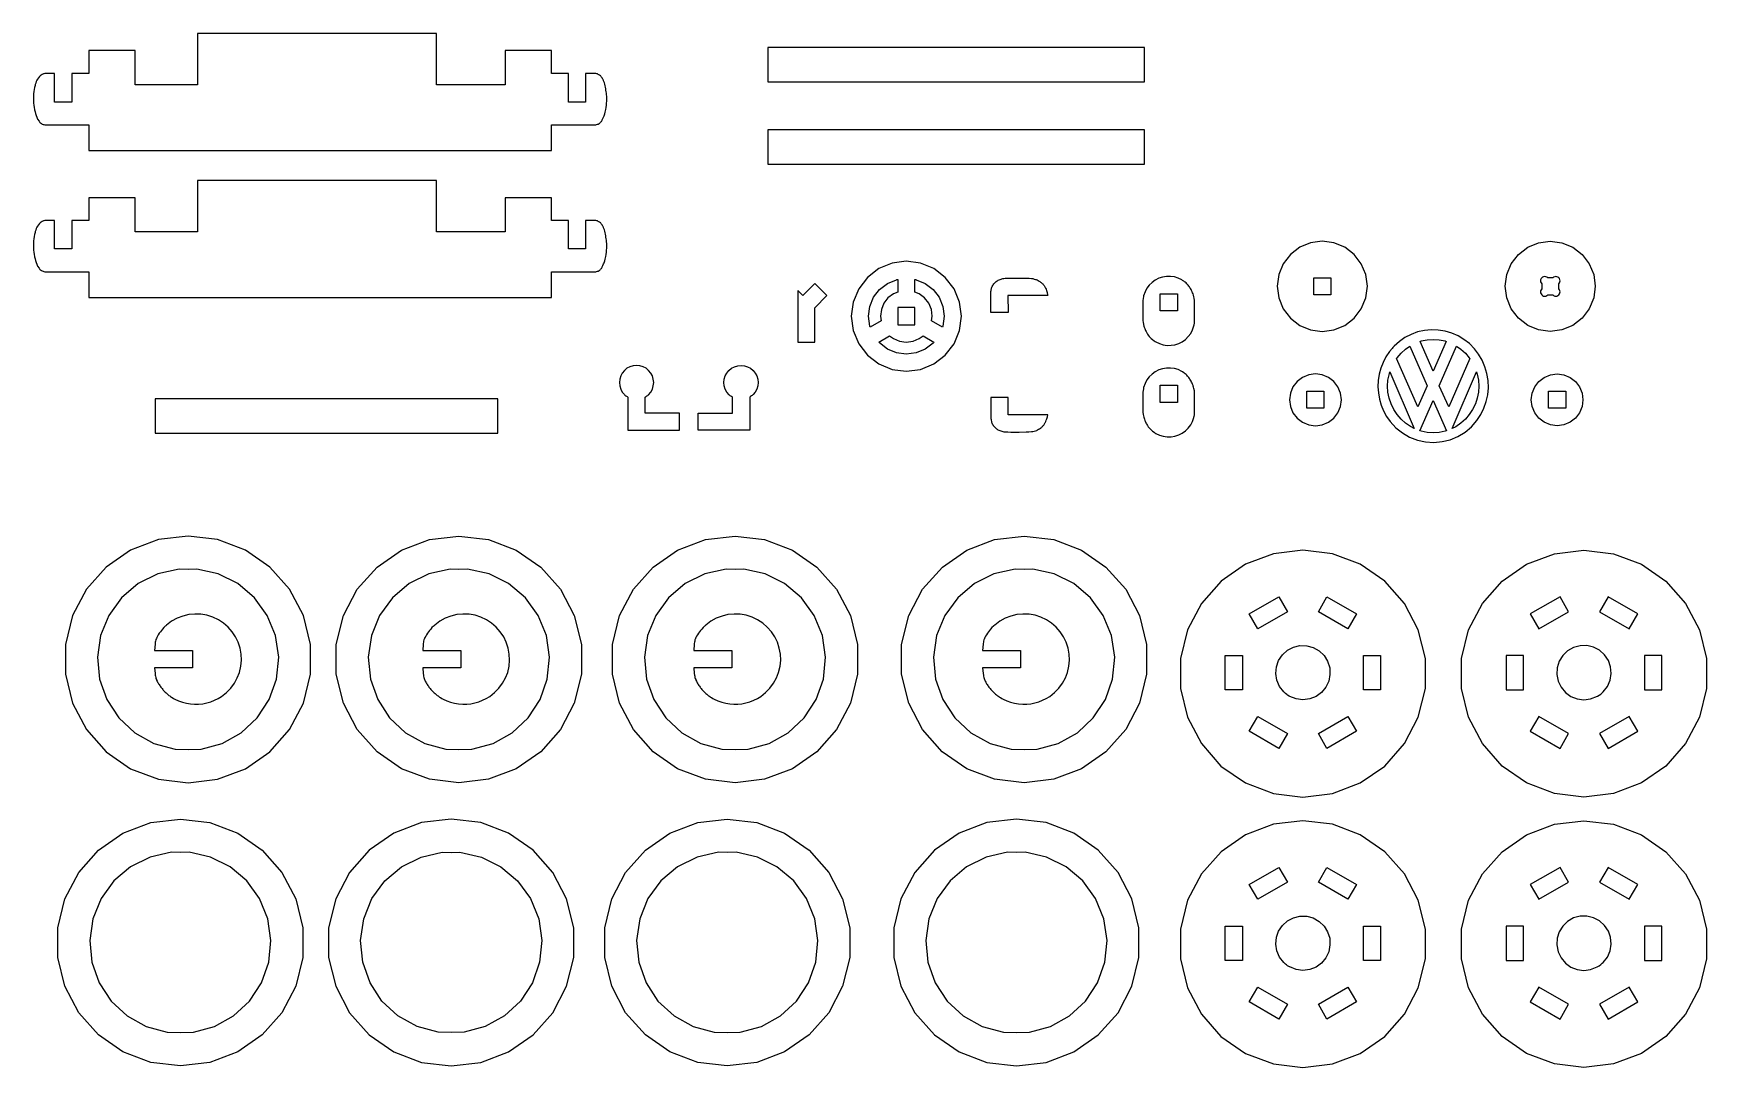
# Model space of a CAD drawing. Extents: x -0.2 to 42.7, y -68.2 to -33.5.
# Drawn here: x 29.15 to 41.35, y -42.24 to -34.7 of the extents above; entities that cross this region are included whole.
import ezdxf

# ---------------------------------------------------------------- set-up
doc = ezdxf.new("R2010")
doc.units = 0
doc.layers.get('0').update_dxf_attribs({"linetype": 'CONTINUOUS'})
doc.layers.add('SECTIONCUTEDGES', color=18, linetype='CONTINUOUS')

msp = doc.modelspace()

# ---------------------------------------------------------------- linework, layer by layer
for points in [[(37.37, -36.72), (37.37, -36.596), (37.495, -36.596), (37.495, -36.72)], [(35.581, -36.697), (35.456, -36.697), (35.456, -36.822), (35.581, -36.822)]]:
    msp.add_lwpolyline(points, close=True)
at = {"layer": 'SECTIONCUTEDGES'}
for points in [[(29.557, -35.551), (32.93, -35.551), (32.93, -35.364), (33.248, -35.364), (33.253, -35.363), (33.259, -35.362), (33.265, -35.36), (33.271, -35.358), (33.277, -35.354), (33.282, -35.351), (33.286, -35.348), (33.289, -35.344), (33.291, -35.342), (33.294, -35.339), (33.297, -35.335), (33.3, -35.331), (33.301, -35.328), (33.306, -35.318), (33.311, -35.307), (33.314, -35.299), (33.319, -35.283), (33.322, -35.272), (33.326, -35.253), (33.329, -35.238), (33.331, -35.22), (33.332, -35.206), (33.333, -35.192), (33.333, -35.179), (33.333, -35.167), (33.333, -35.156), (33.332, -35.145), (33.331, -35.134), (33.33, -35.123), (33.328, -35.112), (33.326, -35.101), (33.324, -35.09), (33.321, -35.079), (33.319, -35.068), (33.316, -35.057), (33.312, -35.047), (33.311, -35.043), (33.309, -35.039), (33.307, -35.035), (33.305, -35.031), (33.303, -35.027), (33.301, -35.024), (33.299, -35.02), (33.296, -35.017), (33.293, -35.014), (33.29, -35.01), (33.287, -35.007), (33.28, -35.002), (33.276, -34.999), (33.271, -34.996), (33.266, -34.993), (33.26, -34.992), (33.255, -34.99), (33.25, -34.99), (33.221, -34.989), (33.179, -34.989), (33.179, -35.198), (33.055, -35.198), (33.055, -34.989), (32.93, -34.989), (32.93, -34.823), (32.592, -34.823), (32.592, -35.073), (32.091, -35.073), (32.091, -34.698), (30.348, -34.698), (30.348, -35.073), (29.894, -35.073), (29.894, -34.823), (29.557, -34.823), (29.557, -34.989), (29.432, -34.989), (29.432, -35.198), (29.307, -35.198), (29.307, -34.989), (29.253, -34.989), (29.242, -34.99), (29.235, -34.99), (29.229, -34.992), (29.227, -34.992), (29.22, -34.995), (29.215, -34.997), (29.209, -35.001), (29.204, -35.004), (29.201, -35.007), (29.197, -35.011), (29.19, -35.02), (29.182, -35.031), (29.178, -35.039), (29.173, -35.048), (29.169, -35.059), (29.165, -35.07), (29.164, -35.076), (29.161, -35.091), (29.158, -35.106), (29.156, -35.122), (29.154, -35.137), (29.153, -35.153), (29.153, -35.172), (29.153, -35.176), (29.153, -35.196), (29.154, -35.203), (29.156, -35.223), (29.157, -35.234), (29.16, -35.254), (29.164, -35.27), (29.167, -35.281), (29.172, -35.295), (29.177, -35.309), (29.183, -35.322), (29.193, -35.338), (29.197, -35.343), (29.199, -35.346), (29.204, -35.35), (29.21, -35.355), (29.216, -35.358), (29.223, -35.361), (29.228, -35.362), (29.236, -35.364), (29.24, -35.364), (29.557, -35.364)], [(34.508, -35.051), (37.256, -35.051), (37.256, -34.801), (34.508, -34.801)], [(34.508, -35.651), (37.256, -35.651), (37.256, -35.4), (34.508, -35.4)], [(29.557, -36.623), (32.93, -36.623), (32.93, -36.436), (33.248, -36.436), (33.253, -36.435), (33.259, -36.434), (33.265, -36.432), (33.271, -36.43), (33.277, -36.426), (33.282, -36.423), (33.286, -36.42), (33.289, -36.416), (33.291, -36.414), (33.294, -36.411), (33.297, -36.407), (33.3, -36.402), (33.301, -36.4), (33.306, -36.39), (33.311, -36.378), (33.314, -36.371), (33.319, -36.355), (33.322, -36.344), (33.326, -36.325), (33.329, -36.31), (33.331, -36.292), (33.332, -36.278), (33.333, -36.264), (33.333, -36.251), (33.333, -36.239), (33.333, -36.228), (33.332, -36.217), (33.331, -36.206), (33.33, -36.195), (33.328, -36.184), (33.326, -36.173), (33.324, -36.162), (33.321, -36.151), (33.319, -36.14), (33.316, -36.129), (33.312, -36.119), (33.311, -36.115), (33.309, -36.111), (33.307, -36.107), (33.305, -36.103), (33.303, -36.099), (33.301, -36.096), (33.299, -36.092), (33.296, -36.089), (33.293, -36.086), (33.29, -36.082), (33.287, -36.079), (33.28, -36.074), (33.276, -36.071), (33.271, -36.068), (33.266, -36.065), (33.26, -36.064), (33.255, -36.062), (33.25, -36.062), (33.221, -36.061), (33.179, -36.061), (33.179, -36.269), (33.055, -36.269), (33.055, -36.061), (32.93, -36.061), (32.93, -35.895), (32.592, -35.895), (32.592, -36.145), (32.091, -36.145), (32.091, -35.77), (30.348, -35.77), (30.348, -36.145), (29.894, -36.145), (29.894, -35.895), (29.557, -35.895), (29.557, -36.061), (29.432, -36.061), (29.432, -36.269), (29.307, -36.269), (29.307, -36.061), (29.253, -36.061), (29.242, -36.062), (29.235, -36.062), (29.229, -36.064), (29.227, -36.064), (29.22, -36.067), (29.215, -36.069), (29.209, -36.073), (29.204, -36.076), (29.201, -36.079), (29.197, -36.083), (29.19, -36.092), (29.182, -36.103), (29.178, -36.111), (29.173, -36.12), (29.169, -36.131), (29.165, -36.142), (29.164, -36.148), (29.161, -36.163), (29.158, -36.178), (29.156, -36.194), (29.154, -36.209), (29.153, -36.225), (29.153, -36.244), (29.153, -36.248), (29.153, -36.268), (29.154, -36.275), (29.156, -36.295), (29.157, -36.306), (29.16, -36.326), (29.164, -36.342), (29.167, -36.353), (29.172, -36.367), (29.177, -36.381), (29.183, -36.394), (29.193, -36.41), (29.197, -36.415), (29.199, -36.418), (29.204, -36.422), (29.21, -36.426), (29.216, -36.429), (29.223, -36.432), (29.228, -36.434), (29.236, -36.436), (29.24, -36.436), (29.557, -36.436)], [(38.466, -36.859), (38.552, -36.87), (38.637, -36.859), (38.716, -36.826), (38.784, -36.774), (38.836, -36.706), (38.869, -36.626), (38.881, -36.541), (38.869, -36.456), (38.836, -36.377), (38.784, -36.309), (38.716, -36.256), (38.637, -36.224), (38.552, -36.212), (38.466, -36.224), (38.387, -36.256), (38.319, -36.309), (38.267, -36.377), (38.234, -36.456), (38.223, -36.541), (38.234, -36.626), (38.267, -36.706), (38.319, -36.774), (38.387, -36.826)], [(40.129, -36.859), (40.05, -36.826), (39.982, -36.774), (39.929, -36.706), (39.897, -36.626), (39.885, -36.541), (39.897, -36.456), (39.929, -36.377), (39.982, -36.309), (40.05, -36.256), (40.129, -36.224), (40.214, -36.212), (40.299, -36.224), (40.379, -36.256), (40.447, -36.309), (40.499, -36.377), (40.532, -36.456), (40.543, -36.541), (40.532, -36.626), (40.499, -36.706), (40.447, -36.774), (40.379, -36.826), (40.299, -36.859), (40.214, -36.87)], [(35.414, -37.147), (35.518, -37.161), (35.622, -37.147), (35.719, -37.107), (35.802, -37.043), (35.866, -36.96), (35.906, -36.864), (35.92, -36.76), (35.906, -36.656), (35.866, -36.559), (35.802, -36.476), (35.719, -36.412), (35.622, -36.372), (35.518, -36.358), (35.414, -36.372), (35.317, -36.412), (35.234, -36.476), (35.171, -36.559), (35.131, -36.656), (35.117, -36.76), (35.131, -36.864), (35.171, -36.96), (35.234, -37.043), (35.317, -37.107)], [(36.135, -36.732), (36.135, -36.609), (36.135, -36.58), (36.136, -36.572), (36.137, -36.565), (36.139, -36.56), (36.14, -36.555), (36.143, -36.548), (36.145, -36.542), (36.149, -36.536), (36.152, -36.53), (36.157, -36.524), (36.161, -36.519), (36.166, -36.514), (36.169, -36.511), (36.174, -36.507), (36.18, -36.502), (36.186, -36.499), (36.189, -36.497), (36.196, -36.494), (36.203, -36.491), (36.211, -36.488), (36.215, -36.487), (36.222, -36.485), (36.23, -36.484), (36.238, -36.483), (36.25, -36.482), (36.277, -36.481), (36.332, -36.481), (36.384, -36.482), (36.413, -36.483), (36.431, -36.484), (36.441, -36.485), (36.451, -36.488), (36.461, -36.491), (36.465, -36.492), (36.473, -36.495), (36.48, -36.499), (36.487, -36.503), (36.493, -36.507), (36.497, -36.51), (36.501, -36.513), (36.505, -36.516), (36.509, -36.52), (36.513, -36.524), (36.516, -36.528), (36.52, -36.532), (36.523, -36.536), (36.526, -36.541), (36.529, -36.545), (36.531, -36.55), (36.534, -36.555), (36.537, -36.561), (36.541, -36.572), (36.544, -36.58), (36.545, -36.586), (36.549, -36.603), (36.55, -36.608), (36.259, -36.608), (36.26, -36.732)], [(37.364, -36.959), (37.391, -36.968), (37.42, -36.972), (37.449, -36.971), (37.477, -36.967), (37.505, -36.958), (37.53, -36.945), (37.554, -36.928), (37.574, -36.908), (37.592, -36.885), (37.605, -36.859), (37.616, -36.829), (37.617, -36.822), (37.619, -36.811), (37.621, -36.785), (37.621, -36.657), (37.62, -36.644), (37.617, -36.627), (37.615, -36.617), (37.612, -36.606), (37.609, -36.597), (37.606, -36.589), (37.603, -36.581), (37.599, -36.573), (37.595, -36.565), (37.591, -36.558), (37.587, -36.552), (37.583, -36.546), (37.579, -36.54), (37.574, -36.534), (37.569, -36.528), (37.564, -36.523), (37.558, -36.517), (37.552, -36.512), (37.547, -36.508), (37.541, -36.503), (37.532, -36.498), (37.527, -36.494), (37.501, -36.482), (37.473, -36.473), (37.444, -36.469), (37.416, -36.47), (37.387, -36.474), (37.36, -36.483), (37.334, -36.496), (37.311, -36.513), (37.29, -36.533), (37.273, -36.556), (37.259, -36.582), (37.249, -36.61), (37.247, -36.618), (37.246, -36.627), (37.244, -36.647), (37.243, -36.658), (37.243, -36.784), (37.244, -36.792), (37.245, -36.802), (37.248, -36.82), (37.251, -36.832), (37.254, -36.84), (37.257, -36.848), (37.26, -36.856), (37.263, -36.864), (37.267, -36.872), (37.272, -36.88), (37.277, -36.89), (37.283, -36.898), (37.29, -36.907), (37.297, -36.915), (37.304, -36.922), (37.313, -36.93), (37.325, -36.939), (37.332, -36.943), (37.337, -36.946)], [(38.489, -36.604), (38.489, -36.479), (38.614, -36.479), (38.614, -36.604)], [(40.166, -36.612), (40.174, -36.613), (40.182, -36.612), (40.19, -36.609), (40.196, -36.604), (40.233, -36.604), (40.239, -36.609), (40.247, -36.612), (40.255, -36.613), (40.263, -36.612), (40.27, -36.609), (40.277, -36.604), (40.282, -36.597), (40.285, -36.59), (40.286, -36.582), (40.285, -36.574), (40.282, -36.566), (40.277, -36.559), (40.277, -36.523), (40.282, -36.517), (40.285, -36.509), (40.286, -36.501), (40.285, -36.493), (40.282, -36.485), (40.277, -36.479), (40.27, -36.474), (40.263, -36.471), (40.255, -36.47), (40.247, -36.471), (40.239, -36.474), (40.233, -36.479), (40.196, -36.479), (40.19, -36.474), (40.182, -36.471), (40.174, -36.47), (40.166, -36.471), (40.158, -36.474), (40.152, -36.479), (40.147, -36.485), (40.144, -36.493), (40.143, -36.501), (40.144, -36.509), (40.147, -36.517), (40.152, -36.523), (40.152, -36.559), (40.147, -36.566), (40.144, -36.574), (40.143, -36.582), (40.144, -36.59), (40.147, -36.597), (40.152, -36.604), (40.158, -36.609)], [(34.851, -36.948), (34.851, -36.698), (34.939, -36.609), (34.851, -36.521), (34.763, -36.609), (34.726, -36.573), (34.726, -36.948)], [(35.252, -36.834), (35.251, -36.832), (35.242, -36.76), (35.251, -36.688), (35.279, -36.621), (35.323, -36.564), (35.38, -36.52), (35.447, -36.493), (35.45, -36.492), (35.456, -36.491), (35.456, -36.583), (35.424, -36.596), (35.384, -36.626), (35.354, -36.665), (35.336, -36.711), (35.329, -36.76), (35.334, -36.794), (35.255, -36.84)], [(35.782, -36.84), (35.703, -36.794), (35.707, -36.76), (35.701, -36.711), (35.682, -36.665), (35.652, -36.626), (35.613, -36.596), (35.581, -36.583), (35.581, -36.491), (35.587, -36.492), (35.59, -36.493), (35.656, -36.52), (35.714, -36.564), (35.758, -36.621), (35.785, -36.688), (35.795, -36.76), (35.785, -36.831), (35.784, -36.834)], [(35.447, -37.027), (35.38, -36.999), (35.322, -36.954), (35.317, -36.948), (35.396, -36.902), (35.424, -36.923), (35.469, -36.942), (35.518, -36.949), (35.567, -36.942), (35.613, -36.923), (35.64, -36.902), (35.719, -36.948), (35.716, -36.953), (35.714, -36.955), (35.656, -36.999), (35.59, -37.027), (35.518, -37.036)], [(39.245, -37.663), (39.305, -37.676), (39.365, -37.68), (39.426, -37.674), (39.485, -37.66), (39.541, -37.637), (39.593, -37.605), (39.64, -37.566), (39.68, -37.52), (39.708, -37.477), (39.731, -37.431), (39.748, -37.382), (39.758, -37.332), (39.763, -37.281), (39.761, -37.229), (39.753, -37.178), (39.738, -37.129), (39.718, -37.081), (39.692, -37.037), (39.661, -36.996), (39.625, -36.959), (39.585, -36.928), (39.542, -36.902), (39.496, -36.882), (39.447, -36.868), (39.397, -36.86), (39.347, -36.858), (39.297, -36.863), (39.247, -36.874), (39.2, -36.892), (39.155, -36.915), (39.114, -36.944), (39.076, -36.977), (39.067, -36.987), (39.061, -36.994), (39.042, -37.017), (39.016, -37.056), (38.995, -37.096), (38.979, -37.139), (38.967, -37.183), (38.96, -37.228), (38.958, -37.274), (38.961, -37.319), (38.969, -37.364), (38.982, -37.408), (38.999, -37.45), (39.021, -37.49), (39.047, -37.527), (39.088, -37.572), (39.136, -37.61), (39.188, -37.641)], [(39.361, -37.16), (39.266, -36.943), (39.274, -36.94), (39.317, -36.931), (39.361, -36.928), (39.404, -36.931), (39.447, -36.94), (39.455, -36.943)], [(39.248, -37.421), (39.093, -37.068), (39.097, -37.062), (39.126, -37.028), (39.158, -36.999), (39.191, -36.977), (39.317, -37.268)], [(39.474, -37.421), (39.404, -37.268), (39.531, -36.977), (39.563, -36.999), (39.596, -37.028), (39.624, -37.062), (39.629, -37.068)], [(33.488, -37.591), (33.863, -37.591), (33.863, -37.467), (33.613, -37.467), (33.613, -37.351), (33.614, -37.35), (33.615, -37.348), (33.618, -37.346), (33.62, -37.344), (33.627, -37.34), (33.633, -37.337), (33.638, -37.333), (33.639, -37.332), (33.655, -37.313), (33.666, -37.291), (33.673, -37.267), (33.676, -37.243), (33.673, -37.219), (33.666, -37.195), (33.655, -37.174), (33.639, -37.155), (33.62, -37.139), (33.598, -37.128), (33.575, -37.121), (33.551, -37.118), (33.526, -37.121), (33.503, -37.128), (33.481, -37.139), (33.462, -37.155), (33.447, -37.174), (33.435, -37.195), (33.428, -37.219), (33.426, -37.243), (33.428, -37.267), (33.435, -37.291), (33.447, -37.313), (33.462, -37.331), (33.466, -37.335), (33.473, -37.34), (33.483, -37.345), (33.485, -37.347), (33.487, -37.35), (33.488, -37.351)], [(34.001, -37.591), (34.001, -37.467), (34.251, -37.467), (34.251, -37.351), (34.25, -37.35), (34.247, -37.347), (34.246, -37.345), (34.243, -37.344), (34.239, -37.342), (34.234, -37.339), (34.231, -37.337), (34.226, -37.333), (34.209, -37.313), (34.198, -37.291), (34.191, -37.267), (34.188, -37.243), (34.191, -37.219), (34.198, -37.195), (34.209, -37.174), (34.225, -37.155), (34.244, -37.139), (34.265, -37.128), (34.289, -37.121), (34.313, -37.118), (34.337, -37.121), (34.361, -37.128), (34.383, -37.139), (34.401, -37.155), (34.417, -37.174), (34.429, -37.195), (34.436, -37.219), (34.438, -37.243), (34.436, -37.267), (34.429, -37.291), (34.417, -37.313), (34.401, -37.331), (34.395, -37.337), (34.39, -37.34), (34.382, -37.344), (34.379, -37.347), (34.376, -37.35), (34.376, -37.351), (34.376, -37.591)], [(37.364, -37.627), (37.391, -37.635), (37.42, -37.639), (37.449, -37.639), (37.477, -37.634), (37.505, -37.625), (37.53, -37.612), (37.554, -37.595), (37.574, -37.575), (37.592, -37.552), (37.605, -37.527), (37.615, -37.498), (37.616, -37.494), (37.617, -37.49), (37.619, -37.479), (37.621, -37.452), (37.621, -37.324), (37.621, -37.32), (37.619, -37.304), (37.615, -37.287), (37.613, -37.277), (37.61, -37.269), (37.609, -37.265), (37.606, -37.256), (37.603, -37.248), (37.599, -37.24), (37.595, -37.232), (37.591, -37.226), (37.587, -37.219), (37.583, -37.213), (37.579, -37.207), (37.574, -37.201), (37.569, -37.196), (37.564, -37.19), (37.558, -37.185), (37.552, -37.18), (37.547, -37.175), (37.541, -37.171), (37.532, -37.165), (37.527, -37.162), (37.501, -37.149), (37.473, -37.141), (37.444, -37.137), (37.416, -37.137), (37.387, -37.142), (37.36, -37.151), (37.334, -37.164), (37.311, -37.181), (37.29, -37.201), (37.273, -37.224), (37.259, -37.249), (37.249, -37.278), (37.248, -37.283), (37.247, -37.289), (37.244, -37.314), (37.243, -37.325), (37.243, -37.457), (37.244, -37.46), (37.246, -37.477), (37.25, -37.495), (37.253, -37.503), (37.255, -37.511), (37.258, -37.52), (37.26, -37.524), (37.263, -37.532), (37.265, -37.536), (37.269, -37.543), (37.272, -37.548), (37.277, -37.557), (37.283, -37.566), (37.286, -37.57), (37.293, -37.578), (37.301, -37.586), (37.313, -37.597), (37.325, -37.606), (37.331, -37.61), (37.338, -37.614)], [(38.453, -37.552), (38.502, -37.558), (38.55, -37.552), (38.596, -37.533), (38.635, -37.503), (38.665, -37.463), (38.684, -37.418), (38.691, -37.369), (38.684, -37.32), (38.665, -37.274), (38.635, -37.235), (38.596, -37.205), (38.55, -37.186), (38.502, -37.18), (38.453, -37.186), (38.407, -37.205), (38.368, -37.235), (38.338, -37.274), (38.319, -37.32), (38.312, -37.369), (38.319, -37.418), (38.338, -37.463), (38.368, -37.503), (38.407, -37.533)], [(39.221, -37.578), (39.2, -37.567), (39.195, -37.564), (39.158, -37.539), (39.126, -37.51), (39.097, -37.476), (39.073, -37.439), (39.054, -37.399), (39.04, -37.357), (39.031, -37.313), (39.028, -37.269), (39.031, -37.225), (39.041, -37.177), (39.045, -37.166)], [(39.5, -37.578), (39.677, -37.166), (39.679, -37.174), (39.682, -37.181), (39.69, -37.225), (39.693, -37.269), (39.69, -37.313), (39.682, -37.357), (39.668, -37.399), (39.648, -37.439), (39.624, -37.476), (39.596, -37.51), (39.563, -37.539), (39.525, -37.565)], [(40.215, -37.552), (40.17, -37.533), (40.131, -37.503), (40.101, -37.463), (40.082, -37.418), (40.075, -37.369), (40.082, -37.32), (40.101, -37.274), (40.131, -37.235), (40.17, -37.205), (40.215, -37.186), (40.264, -37.18), (40.313, -37.186), (40.359, -37.205), (40.398, -37.235), (40.428, -37.274), (40.447, -37.32), (40.453, -37.369), (40.447, -37.418), (40.428, -37.463), (40.398, -37.503), (40.359, -37.533), (40.313, -37.552), (40.264, -37.558)], [(37.37, -37.388), (37.37, -37.263), (37.495, -37.263), (37.495, -37.388)], [(38.439, -37.431), (38.439, -37.306), (38.564, -37.306), (38.564, -37.431)], [(40.202, -37.431), (40.202, -37.306), (40.327, -37.306), (40.327, -37.431)], [(30.04, -37.612), (32.539, -37.612), (32.539, -37.362), (30.04, -37.362)], [(36.2, -37.593), (36.207, -37.596), (36.215, -37.598), (36.222, -37.6), (36.23, -37.602), (36.238, -37.602), (36.258, -37.603), (36.281, -37.604), (36.341, -37.604), (36.393, -37.603), (36.411, -37.602), (36.431, -37.601), (36.441, -37.6), (36.451, -37.598), (36.461, -37.595), (36.469, -37.592), (36.476, -37.588), (36.483, -37.584), (36.49, -37.58), (36.497, -37.576), (36.501, -37.572), (36.505, -37.569), (36.509, -37.565), (36.513, -37.561), (36.516, -37.557), (36.52, -37.553), (36.523, -37.549), (36.526, -37.545), (36.529, -37.54), (36.531, -37.535), (36.534, -37.531), (36.536, -37.526), (36.539, -37.518), (36.543, -37.507), (36.547, -37.493), (36.55, -37.478), (36.26, -37.478), (36.26, -37.353), (36.135, -37.353), (36.135, -37.479), (36.135, -37.492), (36.135, -37.508), (36.136, -37.51), (36.137, -37.518), (36.139, -37.526), (36.14, -37.531), (36.143, -37.537), (36.145, -37.543), (36.149, -37.549), (36.152, -37.555), (36.157, -37.561), (36.161, -37.566), (36.166, -37.571), (36.171, -37.576), (36.177, -37.581), (36.18, -37.583), (36.186, -37.587), (36.193, -37.59)], [(39.264, -37.594), (39.361, -37.375), (39.457, -37.594), (39.452, -37.596), (39.447, -37.598), (39.404, -37.607), (39.361, -37.61), (39.317, -37.607), (39.274, -37.598)], [(29.861, -40.059), (30.064, -40.136), (30.28, -40.162), (30.495, -40.136), (30.698, -40.059), (30.877, -39.935), (31.021, -39.773), (31.122, -39.581), (31.174, -39.37), (31.174, -39.153), (31.122, -38.942), (31.021, -38.75), (30.877, -38.588), (30.698, -38.465), (30.495, -38.388), (30.28, -38.362), (30.064, -38.388), (29.861, -38.465), (29.683, -38.588), (29.539, -38.75), (29.438, -38.942), (29.386, -39.153), (29.386, -39.37), (29.438, -39.581), (29.539, -39.773), (29.683, -39.935)], [(31.837, -40.059), (31.658, -39.935), (31.514, -39.773), (31.413, -39.581), (31.361, -39.37), (31.361, -39.153), (31.413, -38.942), (31.514, -38.75), (31.658, -38.588), (31.837, -38.465), (32.04, -38.388), (32.255, -38.362), (32.47, -38.388), (32.673, -38.465), (32.852, -38.588), (32.996, -38.75), (33.097, -38.942), (33.149, -39.153), (33.149, -39.37), (33.097, -39.581), (32.996, -39.773), (32.852, -39.935), (32.673, -40.059), (32.471, -40.135), (32.255, -40.162), (32.04, -40.135)], [(33.672, -39.935), (33.528, -39.773), (33.427, -39.581), (33.375, -39.37), (33.375, -39.153), (33.427, -38.942), (33.528, -38.75), (33.672, -38.588), (33.85, -38.465), (34.053, -38.388), (34.269, -38.362), (34.484, -38.388), (34.687, -38.465), (34.865, -38.588), (35.009, -38.75), (35.11, -38.942), (35.162, -39.153), (35.162, -39.37), (35.11, -39.581), (35.01, -39.773), (34.866, -39.935), (34.687, -40.059), (34.484, -40.136), (34.269, -40.162), (34.053, -40.136), (33.85, -40.059)], [(35.959, -40.059), (35.78, -39.935), (35.636, -39.773), (35.536, -39.581), (35.484, -39.37), (35.484, -39.153), (35.536, -38.942), (35.637, -38.75), (35.781, -38.588), (35.959, -38.465), (36.162, -38.388), (36.377, -38.362), (36.593, -38.388), (36.796, -38.465), (36.974, -38.588), (37.118, -38.75), (37.219, -38.942), (37.271, -39.153), (37.271, -39.37), (37.219, -39.581), (37.118, -39.773), (36.974, -39.935), (36.796, -40.059), (36.593, -40.136), (36.377, -40.162), (36.162, -40.136)], [(38.195, -40.239), (38.411, -40.265), (38.626, -40.239), (38.829, -40.162), (39.008, -40.039), (39.152, -39.876), (39.252, -39.684), (39.304, -39.473), (39.304, -39.256), (39.252, -39.046), (39.151, -38.853), (39.007, -38.691), (38.829, -38.568), (38.626, -38.491), (38.411, -38.465), (38.195, -38.491), (37.992, -38.568), (37.814, -38.691), (37.67, -38.853), (37.569, -39.046), (37.517, -39.256), (37.517, -39.473), (37.569, -39.684), (37.67, -39.876), (37.813, -40.039), (37.992, -40.162)], [(40.245, -40.239), (40.042, -40.162), (39.863, -40.039), (39.719, -39.876), (39.618, -39.684), (39.567, -39.473), (39.567, -39.256), (39.619, -39.046), (39.719, -38.853), (39.863, -38.691), (40.042, -38.568), (40.245, -38.491), (40.46, -38.465), (40.676, -38.491), (40.879, -38.568), (41.057, -38.691), (41.201, -38.853), (41.302, -39.046), (41.354, -39.256), (41.354, -39.473), (41.302, -39.684), (41.201, -39.876), (41.057, -40.039), (40.879, -40.162), (40.676, -40.239), (40.46, -40.265)], [(30.031, -39.874), (30.185, -39.916), (30.28, -39.918), (30.375, -39.916), (30.529, -39.874), (30.668, -39.797), (30.785, -39.688), (30.872, -39.555), (30.925, -39.405), (30.941, -39.246), (30.918, -39.088), (30.858, -38.941), (30.764, -38.812), (30.643, -38.709), (30.5, -38.638), (30.344, -38.604), (30.28, -38.605), (30.215, -38.604), (30.06, -38.638), (29.917, -38.709), (29.795, -38.812), (29.702, -38.941), (29.642, -39.088), (29.619, -39.246), (29.634, -39.405), (29.687, -39.555), (29.775, -39.688), (29.892, -39.797)], [(32.006, -39.874), (32.16, -39.915), (32.255, -39.918), (32.35, -39.915), (32.504, -39.874), (32.643, -39.796), (32.76, -39.688), (32.847, -39.555), (32.9, -39.405), (32.916, -39.246), (32.893, -39.088), (32.833, -38.941), (32.74, -38.812), (32.618, -38.709), (32.475, -38.638), (32.319, -38.604), (32.255, -38.605), (32.191, -38.604), (32.035, -38.638), (31.892, -38.709), (31.771, -38.812), (31.677, -38.941), (31.617, -39.088), (31.594, -39.246), (31.61, -39.405), (31.663, -39.555), (31.75, -39.688), (31.867, -39.796)], [(34.269, -39.918), (34.364, -39.916), (34.517, -39.874), (34.657, -39.797), (34.773, -39.688), (34.861, -39.555), (34.914, -39.405), (34.929, -39.246), (34.907, -39.088), (34.847, -38.941), (34.753, -38.812), (34.631, -38.709), (34.489, -38.638), (34.333, -38.604), (34.269, -38.605), (34.204, -38.604), (34.049, -38.638), (33.906, -38.709), (33.784, -38.812), (33.691, -38.941), (33.631, -39.088), (33.608, -39.246), (33.623, -39.405), (33.676, -39.555), (33.764, -39.688), (33.88, -39.797), (34.02, -39.874), (34.173, -39.916)], [(36.129, -39.874), (36.282, -39.916), (36.377, -39.918), (36.473, -39.916), (36.626, -39.874), (36.766, -39.797), (36.882, -39.688), (36.97, -39.555), (37.023, -39.405), (37.038, -39.246), (37.015, -39.088), (36.955, -38.941), (36.862, -38.812), (36.74, -38.709), (36.597, -38.638), (36.442, -38.604), (36.377, -38.605), (36.313, -38.604), (36.157, -38.638), (36.015, -38.709), (35.893, -38.812), (35.799, -38.941), (35.739, -39.088), (35.717, -39.246), (35.732, -39.405), (35.785, -39.555), (35.873, -39.688), (35.989, -39.797)], [(38.019, -38.93), (38.235, -38.805), (38.298, -38.914), (38.081, -39.039)], [(38.739, -39.039), (38.523, -38.914), (38.585, -38.805), (38.802, -38.93)], [(40.132, -39.039), (40.348, -38.914), (40.286, -38.805), (40.069, -38.93)], [(40.789, -39.039), (40.852, -38.93), (40.636, -38.805), (40.573, -38.914)], [(30.184, -39.551), (30.211, -39.564), (30.239, -39.574), (30.268, -39.581), (30.298, -39.586), (30.327, -39.588), (30.357, -39.588), (30.387, -39.585), (30.416, -39.579), (30.445, -39.571), (30.473, -39.56), (30.499, -39.547), (30.525, -39.532), (30.56, -39.504), (30.591, -39.472), (30.618, -39.436), (30.639, -39.397), (30.655, -39.356), (30.665, -39.312), (30.669, -39.268), (30.667, -39.223), (30.659, -39.179), (30.645, -39.137), (30.626, -39.097), (30.601, -39.06), (30.572, -39.026), (30.538, -38.997), (30.501, -38.973), (30.46, -38.954), (30.418, -38.94), (30.374, -38.933), (30.329, -38.931), (30.285, -38.935), (30.241, -38.946), (30.2, -38.962), (30.16, -38.984), (30.124, -39.011), (30.118, -39.016), (30.114, -39.02), (30.104, -39.03), (30.094, -39.041), (30.086, -39.051), (30.078, -39.061), (30.07, -39.071), (30.063, -39.082), (30.057, -39.093), (30.052, -39.102), (30.049, -39.109), (30.046, -39.117), (30.044, -39.12), (30.042, -39.128), (30.041, -39.136), (30.04, -39.145), (30.039, -39.151), (30.036, -39.197), (30.313, -39.197), (30.313, -39.322), (30.036, -39.322), (30.039, -39.364), (30.041, -39.376), (30.042, -39.385), (30.044, -39.393), (30.046, -39.401), (30.049, -39.409), (30.051, -39.413), (30.054, -39.42), (30.058, -39.427), (30.061, -39.433), (30.065, -39.439), (30.069, -39.445), (30.073, -39.451), (30.077, -39.457), (30.081, -39.463), (30.086, -39.469), (30.09, -39.474), (30.095, -39.48), (30.099, -39.485), (30.104, -39.491), (30.109, -39.496), (30.114, -39.501), (30.12, -39.505), (30.125, -39.51), (30.13, -39.515), (30.136, -39.519), (30.141, -39.524), (30.147, -39.528), (30.153, -39.532), (30.159, -39.536), (30.165, -39.54), (30.175, -39.546)], [(32.14, -39.551), (32.167, -39.564), (32.195, -39.574), (32.224, -39.581), (32.253, -39.586), (32.283, -39.588), (32.313, -39.588), (32.343, -39.585), (32.372, -39.579), (32.401, -39.571), (32.428, -39.56), (32.455, -39.547), (32.481, -39.532), (32.516, -39.504), (32.547, -39.472), (32.573, -39.436), (32.595, -39.397), (32.611, -39.356), (32.621, -39.312), (32.625, -39.268), (32.623, -39.223), (32.615, -39.179), (32.601, -39.137), (32.582, -39.097), (32.557, -39.06), (32.528, -39.026), (32.494, -38.997), (32.456, -38.973), (32.416, -38.954), (32.374, -38.94), (32.329, -38.933), (32.285, -38.931), (32.24, -38.935), (32.197, -38.946), (32.155, -38.962), (32.116, -38.984), (32.08, -39.011), (32.074, -39.016), (32.069, -39.02), (32.059, -39.03), (32.05, -39.041), (32.041, -39.051), (32.034, -39.061), (32.026, -39.071), (32.019, -39.082), (32.013, -39.093), (32.008, -39.102), (32.004, -39.109), (32.002, -39.117), (32, -39.12), (31.998, -39.128), (31.997, -39.136), (31.995, -39.145), (31.995, -39.151), (31.992, -39.197), (32.269, -39.197), (32.269, -39.322), (31.992, -39.322), (31.995, -39.364), (31.997, -39.376), (31.998, -39.385), (32, -39.393), (32.002, -39.401), (32.005, -39.409), (32.007, -39.413), (32.01, -39.42), (32.014, -39.427), (32.017, -39.433), (32.021, -39.439), (32.025, -39.445), (32.029, -39.451), (32.033, -39.457), (32.037, -39.463), (32.041, -39.469), (32.046, -39.474), (32.051, -39.48), (32.055, -39.485), (32.06, -39.491), (32.065, -39.496), (32.07, -39.501), (32.075, -39.505), (32.081, -39.51), (32.086, -39.515), (32.091, -39.519), (32.097, -39.524), (32.103, -39.528), (32.109, -39.532), (32.114, -39.536), (32.12, -39.54), (32.13, -39.546)], [(34.117, -39.551), (34.144, -39.564), (34.172, -39.574), (34.201, -39.581), (34.23, -39.586), (34.26, -39.588), (34.29, -39.588), (34.319, -39.585), (34.349, -39.579), (34.377, -39.571), (34.405, -39.56), (34.432, -39.547), (34.457, -39.532), (34.492, -39.504), (34.524, -39.472), (34.55, -39.436), (34.571, -39.397), (34.587, -39.356), (34.598, -39.312), (34.602, -39.268), (34.6, -39.223), (34.592, -39.179), (34.578, -39.137), (34.559, -39.097), (34.534, -39.06), (34.504, -39.026), (34.471, -38.997), (34.433, -38.973), (34.393, -38.954), (34.35, -38.94), (34.306, -38.933), (34.262, -38.931), (34.217, -38.935), (34.174, -38.946), (34.132, -38.962), (34.093, -38.984), (34.056, -39.011), (34.051, -39.016), (34.046, -39.02), (34.036, -39.03), (34.026, -39.041), (34.018, -39.051), (34.01, -39.061), (34.003, -39.071), (33.996, -39.082), (33.989, -39.093), (33.984, -39.102), (33.981, -39.109), (33.978, -39.117), (33.977, -39.12), (33.975, -39.128), (33.973, -39.136), (33.972, -39.145), (33.972, -39.151), (33.969, -39.197), (34.245, -39.197), (34.245, -39.322), (33.969, -39.322), (33.972, -39.364), (33.973, -39.376), (33.975, -39.385), (33.976, -39.393), (33.979, -39.401), (33.982, -39.409), (33.983, -39.413), (33.987, -39.42), (33.99, -39.427), (33.994, -39.433), (33.998, -39.439), (34.001, -39.445), (34.005, -39.451), (34.009, -39.457), (34.014, -39.463), (34.018, -39.469), (34.023, -39.474), (34.027, -39.48), (34.032, -39.485), (34.037, -39.491), (34.042, -39.496), (34.047, -39.501), (34.052, -39.505), (34.057, -39.51), (34.063, -39.515), (34.068, -39.519), (34.074, -39.524), (34.079, -39.528), (34.085, -39.532), (34.091, -39.536), (34.097, -39.54), (34.107, -39.546)], [(36.224, -39.551), (36.251, -39.564), (36.279, -39.574), (36.308, -39.581), (36.337, -39.586), (36.367, -39.588), (36.396, -39.588), (36.426, -39.585), (36.455, -39.579), (36.484, -39.571), (36.512, -39.56), (36.539, -39.547), (36.564, -39.532), (36.599, -39.504), (36.63, -39.472), (36.657, -39.436), (36.678, -39.397), (36.694, -39.356), (36.704, -39.312), (36.708, -39.268), (36.707, -39.223), (36.699, -39.179), (36.685, -39.137), (36.665, -39.097), (36.641, -39.06), (36.611, -39.026), (36.577, -38.997), (36.54, -38.973), (36.5, -38.954), (36.457, -38.94), (36.413, -38.933), (36.368, -38.931), (36.324, -38.935), (36.28, -38.946), (36.239, -38.962), (36.2, -38.984), (36.163, -39.011), (36.157, -39.016), (36.153, -39.02), (36.143, -39.03), (36.133, -39.041), (36.125, -39.051), (36.117, -39.061), (36.11, -39.071), (36.103, -39.082), (36.096, -39.093), (36.091, -39.102), (36.088, -39.109), (36.085, -39.117), (36.084, -39.12), (36.082, -39.128), (36.08, -39.136), (36.079, -39.145), (36.078, -39.151), (36.075, -39.197), (36.352, -39.197), (36.352, -39.322), (36.075, -39.322), (36.079, -39.364), (36.08, -39.376), (36.081, -39.385), (36.083, -39.393), (36.086, -39.401), (36.088, -39.409), (36.09, -39.413), (36.094, -39.42), (36.097, -39.427), (36.101, -39.433), (36.104, -39.439), (36.108, -39.445), (36.112, -39.451), (36.116, -39.457), (36.12, -39.463), (36.125, -39.469), (36.129, -39.474), (36.134, -39.48), (36.139, -39.485), (36.144, -39.491), (36.149, -39.496), (36.154, -39.501), (36.159, -39.505), (36.164, -39.51), (36.169, -39.515), (36.175, -39.519), (36.181, -39.524), (36.186, -39.528), (36.192, -39.532), (36.198, -39.536), (36.204, -39.54), (36.214, -39.546)], [(38.362, -39.55), (38.315, -39.532), (38.311, -39.53), (38.299, -39.522), (38.293, -39.518), (38.284, -39.511), (38.279, -39.506), (38.271, -39.498), (38.24, -39.459), (38.22, -39.414), (38.212, -39.365), (38.217, -39.316), (38.233, -39.269), (38.261, -39.228), (38.297, -39.195), (38.341, -39.172), (38.389, -39.161), (38.439, -39.162), (38.486, -39.175), (38.529, -39.199), (38.565, -39.233), (38.591, -39.275), (38.606, -39.322), (38.608, -39.372), (38.599, -39.42), (38.578, -39.465), (38.546, -39.503), (38.506, -39.532), (38.46, -39.55), (38.411, -39.556)], [(40.411, -39.55), (40.46, -39.556), (40.509, -39.55), (40.56, -39.53), (40.57, -39.523), (40.582, -39.515), (40.594, -39.505), (40.6, -39.498), (40.631, -39.459), (40.651, -39.414), (40.658, -39.365), (40.654, -39.316), (40.638, -39.269), (40.61, -39.228), (40.573, -39.195), (40.53, -39.172), (40.482, -39.161), (40.432, -39.162), (40.384, -39.175), (40.341, -39.199), (40.306, -39.233), (40.28, -39.275), (40.265, -39.322), (40.262, -39.372), (40.272, -39.42), (40.293, -39.465), (40.325, -39.503), (40.365, -39.532)], [(37.969, -39.483), (37.844, -39.483), (37.844, -39.233), (37.969, -39.233)], [(38.852, -39.483), (38.852, -39.233), (38.976, -39.233), (38.976, -39.483)], [(39.894, -39.483), (40.019, -39.483), (40.019, -39.233), (39.894, -39.233)], [(40.902, -39.483), (41.027, -39.483), (41.027, -39.233), (40.902, -39.233)], [(38.235, -39.911), (38.019, -39.786), (38.081, -39.678), (38.298, -39.803)], [(38.585, -39.911), (38.523, -39.803), (38.739, -39.678), (38.802, -39.786)], [(40.286, -39.911), (40.348, -39.803), (40.132, -39.678), (40.069, -39.786)], [(40.636, -39.911), (40.852, -39.786), (40.789, -39.678), (40.573, -39.803)], [(29.805, -42.123), (29.626, -42), (29.483, -41.838), (29.382, -41.645), (29.33, -41.435), (29.33, -41.218), (29.382, -41.007), (29.483, -40.815), (29.627, -40.653), (29.805, -40.529), (30.008, -40.452), (30.224, -40.426), (30.439, -40.452), (30.642, -40.529), (30.82, -40.653), (30.964, -40.815), (31.065, -41.007), (31.117, -41.218), (31.117, -41.435), (31.065, -41.645), (30.964, -41.838), (30.821, -42), (30.642, -42.123), (30.439, -42.2), (30.224, -42.226), (30.008, -42.2)], [(32.199, -42.226), (32.414, -42.2), (32.617, -42.123), (32.796, -42), (32.94, -41.838), (33.041, -41.645), (33.093, -41.435), (33.093, -41.218), (33.041, -41.007), (32.94, -40.815), (32.796, -40.652), (32.617, -40.529), (32.414, -40.452), (32.199, -40.426), (31.983, -40.452), (31.781, -40.529), (31.602, -40.652), (31.458, -40.815), (31.357, -41.007), (31.305, -41.218), (31.305, -41.435), (31.357, -41.645), (31.458, -41.838), (31.602, -42), (31.78, -42.123), (31.983, -42.2)], [(33.794, -42.123), (33.615, -42), (33.471, -41.838), (33.37, -41.645), (33.319, -41.435), (33.319, -41.218), (33.371, -41.007), (33.471, -40.815), (33.615, -40.653), (33.794, -40.529), (33.997, -40.452), (34.212, -40.426), (34.428, -40.452), (34.631, -40.529), (34.809, -40.653), (34.953, -40.815), (35.054, -41.007), (35.106, -41.218), (35.106, -41.435), (35.054, -41.645), (34.953, -41.838), (34.809, -42), (34.631, -42.123), (34.428, -42.2), (34.212, -42.226), (33.997, -42.2)], [(36.321, -42.226), (36.537, -42.2), (36.74, -42.123), (36.918, -42), (37.062, -41.838), (37.163, -41.645), (37.215, -41.435), (37.215, -41.218), (37.163, -41.007), (37.062, -40.815), (36.918, -40.653), (36.739, -40.529), (36.537, -40.452), (36.321, -40.426), (36.106, -40.452), (35.903, -40.529), (35.724, -40.653), (35.58, -40.815), (35.479, -41.007), (35.427, -41.218), (35.427, -41.435), (35.479, -41.645), (35.58, -41.838), (35.724, -42), (35.903, -42.123), (36.106, -42.2)], [(37.992, -42.135), (38.195, -42.211), (38.411, -42.238), (38.626, -42.211), (38.829, -42.135), (39.008, -42.011), (39.152, -41.849), (39.252, -41.657), (39.304, -41.446), (39.304, -41.229), (39.252, -41.018), (39.151, -40.826), (39.007, -40.664), (38.829, -40.541), (38.626, -40.464), (38.411, -40.438), (38.195, -40.464), (37.992, -40.541), (37.814, -40.664), (37.67, -40.826), (37.569, -41.018), (37.517, -41.229), (37.517, -41.446), (37.569, -41.657), (37.67, -41.849), (37.813, -42.011)], [(40.245, -42.211), (40.042, -42.135), (39.863, -42.011), (39.719, -41.849), (39.618, -41.657), (39.567, -41.446), (39.567, -41.229), (39.619, -41.018), (39.719, -40.826), (39.863, -40.664), (40.042, -40.541), (40.245, -40.464), (40.46, -40.438), (40.676, -40.464), (40.879, -40.541), (41.057, -40.664), (41.201, -40.826), (41.302, -41.018), (41.354, -41.229), (41.354, -41.446), (41.302, -41.657), (41.201, -41.849), (41.057, -42.011), (40.879, -42.135), (40.676, -42.211), (40.46, -42.238)], [(29.835, -41.861), (29.975, -41.938), (30.128, -41.98), (30.224, -41.982), (30.319, -41.98), (30.472, -41.938), (30.612, -41.861), (30.728, -41.753), (30.816, -41.62), (30.869, -41.469), (30.884, -41.311), (30.861, -41.153), (30.801, -41.006), (30.708, -40.877), (30.586, -40.774), (30.443, -40.703), (30.288, -40.668), (30.224, -40.67), (30.159, -40.668), (30.004, -40.703), (29.861, -40.774), (29.739, -40.877), (29.646, -41.006), (29.586, -41.153), (29.563, -41.311), (29.578, -41.469), (29.631, -41.62), (29.719, -41.753)], [(32.199, -41.982), (32.104, -41.98), (31.95, -41.938), (31.811, -41.861), (31.694, -41.753), (31.607, -41.619), (31.554, -41.469), (31.538, -41.311), (31.561, -41.153), (31.621, -41.005), (31.714, -40.876), (31.836, -40.774), (31.979, -40.703), (32.134, -40.668), (32.199, -40.67), (32.263, -40.668), (32.419, -40.703), (32.562, -40.774), (32.683, -40.876), (32.777, -41.005), (32.837, -41.153), (32.86, -41.311), (32.844, -41.469), (32.791, -41.619), (32.704, -41.753), (32.587, -41.861), (32.448, -41.938), (32.294, -41.98)], [(34.117, -41.98), (34.212, -41.982), (34.307, -41.98), (34.461, -41.938), (34.6, -41.861), (34.717, -41.753), (34.805, -41.62), (34.858, -41.469), (34.873, -41.311), (34.85, -41.153), (34.79, -41.006), (34.697, -40.877), (34.575, -40.774), (34.432, -40.703), (34.277, -40.668), (34.212, -40.67), (34.148, -40.668), (33.992, -40.703), (33.85, -40.774), (33.728, -40.877), (33.634, -41.006), (33.574, -41.153), (33.551, -41.311), (33.567, -41.469), (33.62, -41.62), (33.707, -41.753), (33.824, -41.861), (33.963, -41.938)], [(36.072, -41.938), (36.226, -41.98), (36.321, -41.982), (36.416, -41.98), (36.57, -41.938), (36.709, -41.861), (36.826, -41.753), (36.913, -41.62), (36.966, -41.469), (36.982, -41.311), (36.959, -41.153), (36.899, -41.006), (36.806, -40.877), (36.684, -40.774), (36.541, -40.703), (36.386, -40.668), (36.321, -40.67), (36.257, -40.668), (36.101, -40.703), (35.958, -40.774), (35.837, -40.877), (35.743, -41.006), (35.683, -41.153), (35.66, -41.311), (35.676, -41.469), (35.729, -41.62), (35.816, -41.753), (35.933, -41.861)], [(38.081, -41.011), (38.019, -40.903), (38.235, -40.778), (38.298, -40.886)], [(38.739, -41.011), (38.523, -40.886), (38.585, -40.778), (38.802, -40.903)], [(40.132, -41.011), (40.348, -40.886), (40.286, -40.778), (40.069, -40.903)], [(40.573, -40.886), (40.789, -41.011), (40.852, -40.903), (40.636, -40.778)], [(37.844, -41.456), (37.844, -41.206), (37.969, -41.206), (37.969, -41.456)], [(38.362, -41.523), (38.314, -41.504), (38.312, -41.503), (38.299, -41.495), (38.29, -41.488), (38.284, -41.483), (38.277, -41.477), (38.271, -41.471), (38.24, -41.432), (38.22, -41.386), (38.212, -41.338), (38.217, -41.288), (38.233, -41.242), (38.261, -41.201), (38.297, -41.168), (38.341, -41.145), (38.389, -41.133), (38.439, -41.134), (38.486, -41.147), (38.529, -41.172), (38.565, -41.206), (38.591, -41.248), (38.606, -41.295), (38.608, -41.344), (38.599, -41.393), (38.578, -41.438), (38.546, -41.476), (38.506, -41.505), (38.46, -41.523), (38.411, -41.529)], [(38.976, -41.456), (38.852, -41.456), (38.852, -41.206), (38.976, -41.206)], [(40.019, -41.456), (40.019, -41.206), (39.894, -41.206), (39.894, -41.456)], [(40.365, -41.505), (40.411, -41.523), (40.46, -41.529), (40.509, -41.523), (40.556, -41.504), (40.562, -41.501), (40.572, -41.495), (40.582, -41.487), (40.586, -41.484), (40.594, -41.477), (40.6, -41.471), (40.631, -41.432), (40.651, -41.386), (40.658, -41.338), (40.654, -41.288), (40.638, -41.242), (40.61, -41.201), (40.573, -41.168), (40.53, -41.145), (40.482, -41.133), (40.432, -41.134), (40.384, -41.147), (40.341, -41.172), (40.306, -41.206), (40.28, -41.248), (40.265, -41.295), (40.262, -41.344), (40.272, -41.393), (40.293, -41.438), (40.325, -41.476)], [(40.902, -41.456), (41.027, -41.456), (41.027, -41.206), (40.902, -41.206)], [(38.235, -41.884), (38.019, -41.759), (38.081, -41.651), (38.298, -41.776)], [(38.523, -41.776), (38.739, -41.651), (38.802, -41.759), (38.585, -41.884)], [(40.286, -41.884), (40.348, -41.776), (40.132, -41.651), (40.069, -41.759)], [(40.636, -41.884), (40.852, -41.759), (40.789, -41.651), (40.573, -41.776)]]:
    msp.add_lwpolyline(points, close=True, dxfattribs=at)

doc.saveas('drawing.dxf')
